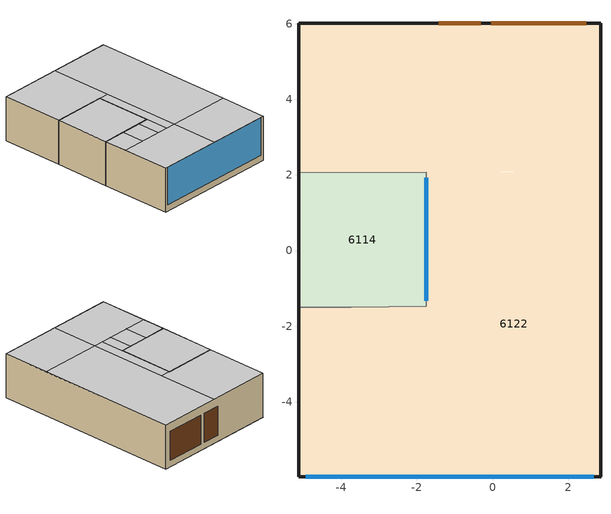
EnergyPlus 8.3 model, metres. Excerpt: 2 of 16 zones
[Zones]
6122
 floor ground (49): -1.75,-5.98 -5.13,-5.98 -5.13,-1.51 -1.75,-1.48 z0; 2.87,-5.98 -1.75,-5.98 -1.75,2.07 2.87,2.1 z0; 2.87,2.1 -5.13,2.05 -5.13,6.02 2.87,6.02 z0
 wall outside (3): 2.87,-5.98 2.87,6.02 / -5.13,6.02 -5.13,2.05 / -5.13,-1.5 -5.13,-5.98 z0:2.8
 wall outside (25): 2.87,6.02 -5.13,6.02 / -5.13,-5.98 2.87,-5.98 z0:2.8
 wall to 6114 (30): -5.13,2.05 -1.75,2.07 -1.75,-1.48 -3.73,-1.5 -5.13,-1.5 z0:2.8
 window inside (1003): -1.75,1.93 -1.75,-1.33 z0.41:2.8
 window (1003): -4.93,-5.98 2.67,-5.98 z0.41:2.8
 door (9): 2.48,6.02 -0.03,6.02 / -0.31,6.02 -1.42,6.02 z0.4:2.25
 ceiling to 5618 (44): -5.13,-5.98 -1.13,-5.98 -1.13,-2.98 -5.13,-2.98 z2.8
 ceiling to 5627 (44): -1.13,-5.98 2.87,-5.98 2.87,-2.98 -1.13,-2.98 z2.8
 ceiling to 5634 (44): -5.13,2.05 -1.13,2.08 -1.13,6.02 -5.13,6.02 z2.8
 ceiling to 5642 (44): -2.43,-2.98 -1.75,-2.98 -1.75,-1.48 -2.43,-1.48 z2.8; -1.75,-2.98 -1.13,-2.98 -1.13,2.08 -1.75,2.07 z2.8; -1.13,-2.98 2.87,-2.98 2.87,6.02 -1.13,6.02 z2.8
 ceiling to 5654 (48): -5.13,-2.98 -3.73,-2.98 -3.73,-1.5 -5.13,-1.5 z2.8
 ceiling to 5661 (48): -3.73,-2.98 -2.43,-2.98 -2.43,-1.48 -3.73,-1.5 z2.8
6114
 floor ground (49): -1.75,-1.48 -3.73,-1.5 -5.13,-1.5 -5.13,2.05 -1.75,2.07 z0
 wall outside (3): -5.13,2.05 -5.13,-1.5 z0:2.8
 ceiling to 5668 (14): -5.13,-1.5 -3.73,-1.5 -1.75,-1.48 -1.75,2.07 -5.13,2.05 z2.8
[Material:NoMass]
5_RVAL_2; 5_RVAL_4; 34_RVAL_4; 36_RVAL_6; 40_RVAL_7; 42_RVAL_5; 45_RVAL_2; 48_RVAL_7: Rough, .0428, 0.9, 0.7, 0.7
22_RVAL_5; 36_RVAL_4; 40_RVAL_5; 42_RVAL_3; 48_RVAL_5: Rough, .05384, 0.9, 0.7, 0.7
[Construction]
5: 1_6_66, 5_RVAL_2, 3_2_5128, 5_RVAL_4, 1_6_66
14: 13_1_7
19: 11_1_5169, 3_1_5134, 19_3_5128, 3_1_5134, 11_1_5169
22: 11_1_5169, 3_1_5134, 1_1_10003, 21_5_5134, 22_RVAL_5, 1_4_5128, 3_1_5134, 11_1_5169
28: 27_1_10005
34: 11_1_5169, 3_1_5134, 3_2_5128, 34_RVAL_4, 1_6_66
36: 35_7_88, 11_1_5169, 3_1_5134, 36_RVAL_4, 1_4_5128, 36_RVAL_6, 1_6_66
40: 11_1_5169, 3_1_5134, 1_1_10003, 21_5_5134, 40_RVAL_5, 1_4_5128, 40_RVAL_7, 1_6_66
42: 41_6_197, 3_1_5134, 42_RVAL_3, 1_4_5128, 42_RVAL_5, 1_6_66
44: 17_4_66, 17_3_11, 17_2_103, 17_1_5
45: 1_6_66, 45_RVAL_2, 3_2_5128, 3_1_5134, 11_1_5169
48: 11_1_5169, 3_1_5134, 1_1_10003, 21_5_5134, 48_RVAL_5, 1_4_5128, 48_RVAL_7, 1_6_66
1005: 2
[WindowMaterial:Glazing]
2: SpectralAverage, , .003, .837, .075, .075, .898, .081, .081, 0, .84, .84, .9, 1
[Material]
1_1_10003: Rough, .004, .23, 1100, 1000, .9, .7, .7
1_4_5128: Rough, .11, 0.85, 1500, 840, 0.9, 0.6, 0.6
1_6_66: Rough, .01, 0.4, 1000, 1000, 0.9, 0.5, 0.5
3_1_5134: Rough, .02, 0.72, 1860, 840, 0.9, 0.6, 0.6
3_2_5128: Rough, .15, 0.85, 1500, 840, 0.9, 0.6, 0.6
11_1_5169: Rough, .02, 0.8, 1700, 850, 0.9, 0.6, 0.6
13_1_7: Rough, .1, 1.4, 2100, 840, 0.9, 0.6, 0.6
17_1_5: Rough, .1, 0.84, 1700, 800, 0.9, 0.7, 0.7
17_2_103: Rough, .0792, 0.034, 35, 1400, 0.9, 0.6, 0.6
17_3_11: Rough, .1, 0.51, 1400, 1000, 0.9, 0.6, 0.6
17_4_66: Rough, .013, 0.4, 1000, 1000, 0.9, 0.5, 0.5
19_3_5128: Rough, .1, 0.85, 1500, 840, 0.9, 0.6, 0.6
21_5_5134: Rough, .01, 0.72, 1860, 840, 0.9, 0.6, 0.6
27_1_10005: Rough, .01, .0271, 1.3, 1005, .9, .7, .7
35_7_88: Rough, .002, 0.06, 186.3, 1360, 0.9, 0.6, 0.6
41_6_197: Rough, .002, 0.06, 200, 1300, 0.9, 0.6, 0.6
[ZoneHVAC:IdealLoadsAirSystem]
4793 Ideal Loads Air: , Node 4793 In, , 35, 12, 0.0156, 0.0077, LimitCapacity, Autosize, Autosize, LimitFlowRateAndCapacity, Autosize, Autosize, 4793 Heating Availability Sch, 4793 Cooling Availability Sch, None, , None, , , , NoEconomizer, None
4813 Ideal Loads Air: , Node 4813 In, , 35, 12, 0.0156, 0.0077, LimitCapacity, Autosize, Autosize, LimitFlowRateAndCapacity, Autosize, Autosize, 4813 Heating Availability Sch, 4813 Cooling Availability Sch, None, , None, , , , NoEconomizer, None
4820 Ideal Loads Air: , Node 4820 In, , 35, 12, 0.0156, 0.0077, LimitCapacity, Autosize, Autosize, LimitFlowRateAndCapacity, Autosize, Autosize, 4820 Heating Availability Sch, 4820 Cooling Availability Sch, None, , None, , , , NoEconomizer, None
5618 Ideal Loads Air: , Node 5618 In, , 35, 12, 0.0156, 0.0077, LimitCapacity, Autosize, Autosize, LimitFlowRateAndCapacity, Autosize, Autosize, 5618 Heating Availability Sch, 5618 Cooling Availability Sch, None, , None, , , , NoEconomizer, None
5627 Ideal Loads Air: , Node 5627 In, , 35, 12, .0156, 0.0077, LimitCapacity, Autosize, Autosize, LimitFlowRateAndCapacity, Autosize, Autosize, 5627 Heating Availability Sch, 5627 Cooling Availability Sch, None, , None, , , , NoEconomizer, None
5642 Ideal Loads Air: , Node 5642 In, , 35, 12, 0.0156, 0.0077, LimitCapacity, Autosize, Autosize, LimitFlowRateAndCapacity, Autosize, Autosize, 5642 Heating Availability Sch, 5642 Cooling Availability Sch, None, , None, , , , NoEconomizer, None
[Schedule:Day:Hourly]
Summer Control Type Day Sch; Winter Control Type Day Sch: Control Type, 4, 4, 4, 4, 4, 4, 4, 4, 4, 4, 4, 4, 4, 4, 4, 4, 4, 4, 4, 4, 4, 4, 4, 4
[Schedule:Week:Daily]
4793 Heating SP Sch_Jan; 4793 Heating SP Sch_Feb; 4793 Heating SP Sch_Mar; 4793 Heating SP Sch_Apr; 4793 Heating SP Sch_Oct; 4793 Heating SP Sch_Nov; 4793 Heating SP Sch_Dec; 4813 Heating SP Sch_Jan; 4813 Heating SP Sch_Feb; 4813 Heating SP Sch_Mar; 4813 Heating SP Sch_Apr; 4813 Heating SP Sch_Oct; 4813 Heating SP Sch_Nov; 4813 Heating SP Sch_Dec; 4820 Heating SP Sch_Jan; 4820 Heating SP Sch_Feb; 4820 Heating SP Sch_Mar; 4820 Heating SP Sch_Apr; 4820 Heating SP Sch_Oct; 4820 Heating SP Sch_Nov; 4820 Heating SP Sch_Dec; 5618 Heating SP Sch_Jan; 5618 Heating SP Sch_Feb; 5618 Heating SP Sch_Mar; 5618 Heating SP Sch_Apr; 5618 Heating SP Sch_Oct; 5618 Heating SP Sch_Nov; 5618 Heating SP Sch_Dec; 5627 Heating SP Sch_Jan; 5627 Heating SP Sch_Feb; 5627 Heating SP Sch_Mar; 5627 Heating SP Sch_Apr; 5627 Heating SP Sch_Oct; 5627 Heating SP Sch_Nov; 5627 Heating SP Sch_Dec: 12_-50_15_22, 12_-50_15_22, 12_-50_15_22, 12_-50_15_22, 12_-50_15_22, 12_-50_15_22, 12_-50_15_22, 12_-50_15_22, 12_-50_15_22, 12_-50_15_22, 12_-50_15_22, 12_-50_15_22
4793 Heating SP Sch_May; 4793 Heating SP Sch_Jun; 4793 Heating SP Sch_Jul; 4793 Heating SP Sch_Aug; 4793 Heating SP Sch_Sep; 4813 Heating SP Sch_May; 4813 Heating SP Sch_Jun; 4813 Heating SP Sch_Jul; 4813 Heating SP Sch_Aug; 4813 Heating SP Sch_Sep; 4820 Heating SP Sch_May; 4820 Heating SP Sch_Jun; 4820 Heating SP Sch_Jul; 4820 Heating SP Sch_Aug; 4820 Heating SP Sch_Sep; 5618 Heating SP Sch_May; 5618 Heating SP Sch_Jun; 5618 Heating SP Sch_Jul; 5618 Heating SP Sch_Aug; 5618 Heating SP Sch_Sep; 5627 Heating SP Sch_May; 5627 Heating SP Sch_Jun; 5627 Heating SP Sch_Jul; 5627 Heating SP Sch_Aug; 5627 Heating SP Sch_Sep: 11_-50_15_22, 11_-50_15_22, 11_-50_15_22, 11_-50_15_22, 11_-50_15_22, 11_-50_15_22, 11_-50_15_22, 11_-50_15_22, 11_-50_15_22, 12_-50_15_22, 11_-50_15_22, 11_-50_15_22
4793 Heating Availability Sch_Jan; 4793 Heating Availability Sch_Feb; 4793 Heating Availability Sch_Mar; 4793 Heating Availability Sch_Apr; 4793 Heating Availability Sch_Oct; 4793 Heating Availability Sch_Nov; 4793 Heating Availability Sch_Dec; 4813 Heating Availability Sch_Jan; 4813 Heating Availability Sch_Feb; 4813 Heating Availability Sch_Mar; 4813 Heating Availability Sch_Apr; 4813 Heating Availability Sch_Oct; 4813 Heating Availability Sch_Nov; 4813 Heating Availability Sch_Dec; 4820 Heating Availability Sch_Jan; 4820 Heating Availability Sch_Feb; 4820 Heating Availability Sch_Mar; 4820 Heating Availability Sch_Apr; 4820 Heating Availability Sch_Oct; 4820 Heating Availability Sch_Nov; 4820 Heating Availability Sch_Dec; 5618 Heating Availability Sch_Jan; 5618 Heating Availability Sch_Feb; 5618 Heating Availability Sch_Mar; 5618 Heating Availability Sch_Apr; 5618 Heating Availability Sch_Oct; 5618 Heating Availability Sch_Nov; 5618 Heating Availability Sch_Dec; 5627 Heating Availability Sch_Jan; 5627 Heating Availability Sch_Feb; 5627 Heating Availability Sch_Mar; 5627 Heating Availability Sch_Apr; 5627 Heating Availability Sch_Oct; 5627 Heating Availability Sch_Nov; 5627 Heating Availability Sch_Dec; 5642 Heating Availability Sch_Jan; 5642 Heating Availability Sch_Feb; 5642 Heating Availability Sch_Mar; 5642 Heating Availability Sch_Apr; 5642 Heating Availability Sch_Oct; 5642 Heating Availability Sch_Nov; 5642 Heating Availability Sch_Dec: 12_0_1_1, 12_0_1_1, 12_0_1_1, 12_0_1_1, 12_0_1_1, 12_0_1_1, 12_0_1_1, 12_0_1_1, 12_0_1_1, 12_0_1_1, 12_0_1_1, 12_0_1_1
4793 Heating Availability Sch_May; 4793 Heating Availability Sch_Jun; 4793 Heating Availability Sch_Jul; 4793 Heating Availability Sch_Aug; 4793 Heating Availability Sch_Sep; 4793 Cooling Availability Sch_Jan; 4793 Cooling Availability Sch_Feb; 4793 Cooling Availability Sch_Mar; 4793 Cooling Availability Sch_Apr; 4793 Cooling Availability Sch_May; 4793 Cooling Availability Sch_Sep; 4793 Cooling Availability Sch_Oct; 4793 Cooling Availability Sch_Nov; 4793 Cooling Availability Sch_Dec; 4813 Heating Availability Sch_May; 4813 Heating Availability Sch_Jun; 4813 Heating Availability Sch_Jul; 4813 Heating Availability Sch_Aug; 4813 Heating Availability Sch_Sep; 4813 Cooling Availability Sch_Jan; 4813 Cooling Availability Sch_Feb; 4813 Cooling Availability Sch_Mar; 4813 Cooling Availability Sch_Apr; 4813 Cooling Availability Sch_May; 4813 Cooling Availability Sch_Sep; 4813 Cooling Availability Sch_Oct; 4813 Cooling Availability Sch_Nov; 4813 Cooling Availability Sch_Dec; 4820 Heating Availability Sch_May; 4820 Heating Availability Sch_Jun; 4820 Heating Availability Sch_Jul; 4820 Heating Availability Sch_Aug; 4820 Heating Availability Sch_Sep; 4820 Cooling Availability Sch_Jan; 4820 Cooling Availability Sch_Feb; 4820 Cooling Availability Sch_Mar; 4820 Cooling Availability Sch_Apr; 4820 Cooling Availability Sch_May; 4820 Cooling Availability Sch_Sep; 4820 Cooling Availability Sch_Oct; 4820 Cooling Availability Sch_Nov; 4820 Cooling Availability Sch_Dec; 5618 Heating Availability Sch_May; 5618 Heating Availability Sch_Jun; 5618 Heating Availability Sch_Jul; 5618 Heating Availability Sch_Aug; 5618 Heating Availability Sch_Sep; 5618 Cooling Availability Sch_Jan; 5618 Cooling Availability Sch_Feb; 5618 Cooling Availability Sch_Mar; 5618 Cooling Availability Sch_Apr; 5618 Cooling Availability Sch_May; 5618 Cooling Availability Sch_Sep; 5618 Cooling Availability Sch_Oct; 5618 Cooling Availability Sch_Nov; 5618 Cooling Availability Sch_Dec; 5627 Heating Availability Sch_May; 5627 Heating Availability Sch_Jun; 5627 Heating Availability Sch_Jul; 5627 Heating Availability Sch_Aug; 5627 Heating Availability Sch_Sep; 5627 Cooling Availability Sch_Jan; 5627 Cooling Availability Sch_Feb; 5627 Cooling Availability Sch_Mar; 5627 Cooling Availability Sch_Apr; 5627 Cooling Availability Sch_May; 5627 Cooling Availability Sch_Sep; 5627 Cooling Availability Sch_Oct; 5627 Cooling Availability Sch_Nov; 5627 Cooling Availability Sch_Dec; 5642 Heating Availability Sch_May; 5642 Heating Availability Sch_Jun; 5642 Heating Availability Sch_Jul; 5642 Heating Availability Sch_Aug; 5642 Heating Availability Sch_Sep; 5642 Cooling Availability Sch_Jan; 5642 Cooling Availability Sch_Feb; 5642 Cooling Availability Sch_Mar; 5642 Cooling Availability Sch_Apr; 5642 Cooling Availability Sch_May; 5642 Cooling Availability Sch_Sep; 5642 Cooling Availability Sch_Oct; 5642 Cooling Availability Sch_Nov; 5642 Cooling Availability Sch_Dec: 11_0_1_1, 11_0_1_1, 11_0_1_1, 11_0_1_1, 11_0_1_1, 11_0_1_1, 11_0_1_1, 11_0_1_1, 11_0_1_1, 12_0_1_1, 11_0_1_1, 11_0_1_1
4793 Cooling SP Sch_Jan; 4793 Cooling SP Sch_Feb; 4793 Cooling SP Sch_Mar; 4793 Cooling SP Sch_Apr; 4793 Cooling SP Sch_May; 4793 Cooling SP Sch_Sep; 4793 Cooling SP Sch_Oct; 4793 Cooling SP Sch_Nov; 4793 Cooling SP Sch_Dec; 4813 Cooling SP Sch_Jan; 4813 Cooling SP Sch_Feb; 4813 Cooling SP Sch_Mar; 4813 Cooling SP Sch_Apr; 4813 Cooling SP Sch_May; 4813 Cooling SP Sch_Sep; 4813 Cooling SP Sch_Oct; 4813 Cooling SP Sch_Nov; 4813 Cooling SP Sch_Dec; 4820 Cooling SP Sch_Jan; 4820 Cooling SP Sch_Feb; 4820 Cooling SP Sch_Mar; 4820 Cooling SP Sch_Apr; 4820 Cooling SP Sch_May; 4820 Cooling SP Sch_Sep; 4820 Cooling SP Sch_Oct; 4820 Cooling SP Sch_Nov; 4820 Cooling SP Sch_Dec; 5618 Cooling SP Sch_Jan; 5618 Cooling SP Sch_Feb; 5618 Cooling SP Sch_Mar; 5618 Cooling SP Sch_Apr; 5618 Cooling SP Sch_May; 5618 Cooling SP Sch_Sep; 5618 Cooling SP Sch_Oct; 5618 Cooling SP Sch_Nov; 5618 Cooling SP Sch_Dec; 5627 Cooling SP Sch_Jan; 5627 Cooling SP Sch_Feb; 5627 Cooling SP Sch_Mar; 5627 Cooling SP Sch_Apr; 5627 Cooling SP Sch_May; 5627 Cooling SP Sch_Sep; 5627 Cooling SP Sch_Oct; 5627 Cooling SP Sch_Nov; 5627 Cooling SP Sch_Dec; 5642 Cooling SP Sch_Jan; 5642 Cooling SP Sch_Feb; 5642 Cooling SP Sch_Mar; 5642 Cooling SP Sch_Apr; 5642 Cooling SP Sch_May; 5642 Cooling SP Sch_Sep; 5642 Cooling SP Sch_Oct; 5642 Cooling SP Sch_Nov; 5642 Cooling SP Sch_Dec: 11_100_27_24, 11_100_27_24, 11_100_27_24, 11_100_27_24, 11_100_27_24, 11_100_27_24, 11_100_27_24, 11_100_27_24, 11_100_27_24, 12_100_27_24, 11_100_27_24, 11_100_27_24
4793 Cooling SP Sch_Jun; 4793 Cooling SP Sch_Jul; 4793 Cooling SP Sch_Aug; 5642 Cooling SP Sch_Jun; 5642 Cooling SP Sch_Jul; 5642 Cooling SP Sch_Aug: 10038_100_27_24, 10038_100_27_24, 10038_100_27_24, 10038_100_27_24, 10038_100_27_24, 10038_100_27_24, 10038_100_27_24, 10038_100_27_24, 10038_100_27_24, 12_100_27_24, 10038_100_27_24, 10038_100_27_24
4793 Cooling Availability Sch_Jun; 4793 Cooling Availability Sch_Jul; 4793 Cooling Availability Sch_Aug; 5642 Cooling Availability Sch_Jun; 5642 Cooling Availability Sch_Jul; 5642 Cooling Availability Sch_Aug: 10038_0_1_1, 10038_0_1_1, 10038_0_1_1, 10038_0_1_1, 10038_0_1_1, 10038_0_1_1, 10038_0_1_1, 10038_0_1_1, 10038_0_1_1, 12_0_1_1, 10038_0_1_1, 10038_0_1_1
4813 Cooling SP Sch_Jun; 4813 Cooling SP Sch_Jul; 4813 Cooling SP Sch_Aug; 4820 Cooling SP Sch_Jun; 4820 Cooling SP Sch_Jul; 4820 Cooling SP Sch_Aug; 5618 Cooling SP Sch_Jun; 5618 Cooling SP Sch_Jul; 5618 Cooling SP Sch_Aug; 5627 Cooling SP Sch_Jun; 5627 Cooling SP Sch_Jul; 5627 Cooling SP Sch_Aug: 10037_100_27_24, 10037_100_27_24, 10037_100_27_24, 10037_100_27_24, 10037_100_27_24, 10037_100_27_24, 10037_100_27_24, 10037_100_27_24, 10037_100_27_24, 12_100_27_24, 10037_100_27_24, 10037_100_27_24
4813 Cooling Availability Sch_Jun; 4813 Cooling Availability Sch_Jul; 4813 Cooling Availability Sch_Aug; 4820 Cooling Availability Sch_Jun; 4820 Cooling Availability Sch_Jul; 4820 Cooling Availability Sch_Aug; 5618 Cooling Availability Sch_Jun; 5618 Cooling Availability Sch_Jul; 5618 Cooling Availability Sch_Aug; 5627 Cooling Availability Sch_Jun; 5627 Cooling Availability Sch_Jul; 5627 Cooling Availability Sch_Aug: 10037_0_1_1, 10037_0_1_1, 10037_0_1_1, 10037_0_1_1, 10037_0_1_1, 10037_0_1_1, 10037_0_1_1, 10037_0_1_1, 10037_0_1_1, 12_0_1_1, 10037_0_1_1, 10037_0_1_1
5642 Heating SP Sch_Jan; 5642 Heating SP Sch_Feb; 5642 Heating SP Sch_Mar; 5642 Heating SP Sch_Apr; 5642 Heating SP Sch_Oct; 5642 Heating SP Sch_Nov; 5642 Heating SP Sch_Dec: 12_-50_13_22, 12_-50_13_22, 12_-50_13_22, 12_-50_13_22, 12_-50_13_22, 12_-50_13_22, 12_-50_13_22, 12_-50_13_22, 12_-50_13_22, 12_-50_13_22, 12_-50_13_22, 12_-50_13_22
5642 Heating SP Sch_May; 5642 Heating SP Sch_Jun; 5642 Heating SP Sch_Jul; 5642 Heating SP Sch_Aug; 5642 Heating SP Sch_Sep: 11_-50_13_22, 11_-50_13_22, 11_-50_13_22, 11_-50_13_22, 11_-50_13_22, 11_-50_13_22, 11_-50_13_22, 11_-50_13_22, 11_-50_13_22, 12_-50_13_22, 11_-50_13_22, 11_-50_13_22
[Schedule:Day:Interval]
12_-50_15_22; 12_-50_13_22: Any number, No, 24:00, 22
11_-50_15_22; 11_-50_13_22: Any number, No, 24:00, -50
12_0_1_1: Any number, No, 24:00, 1
11_0_1_1: Any number, No, 24:00, 0
11_100_27_24: Any number, No, 24:00, 100
12_100_27_24: Any number, No, 24:00, 24
[Schedule:Day:List]
10000: Any number, No, 10, 0, 0, 0, 0, 0, 0, 0, 0, 0, 0, 0, 0, 0, 0, 0, 0, 0, 0, 0, 0, 0, 0, 0, 0, 0, 0, 0, 0, 0, 0, 0, 0, 0, 0, 0, 0, 0, 0, 0, 0, 0, 0, 0, 0, 0, 0, 0, 0, 0, 0, 0, 0, 0, 0, 0, 0, 0, 0, 0, 0, 0, 0, 0, 0, 0, 0, 0, 0, 1, 1, 1, 0, 0, 0, 0, 0, 0, 0, 0, 0, 0, 0, 0, 0, 0, 0, 0, 0, 0, 0, 0, 0, 0, 0, 0, 0, 0, 0, 0, 0, 0, 0, 0, 0, 0, 0, 0, 0, 0, 0, 0, 0, 1, 0, 1, 1, 0, 0, 0, 0, 0, 0, 0, 0, 0, 0, 0, 0, 0, 0, 0, 0, 0, 0, 0, 0, 0, 0, 0, 0, 0, 0, 0, 0
10001: Any number, No, 30, 0, 0, 0, 0, 0, 0, 0, 0, 0, 0, 0, 0, 0, 0, 0, 0, 0, 0, 0, 0, 0, 0, 1, 0, 0, 0, 0, 0, 0, 0, 0, 1, 1, 0, 0, 0, 0, 0, 0, 0, 0, 0, 0, 0, 0, 0, 0, 0
10002: Any number, No, 60, .25, .25, .25, .25, .25, .25, .25, 0, 0, 0, 0, 0, 0, 0, 0, 0, 0, 0, 0, 0, .25, .25, .25, .25
10003: Any number, No, 60, .5, .5, .5, .5, .5, .5, .5, .5, .5, .5, 0, 0, 0, 1, 0, 0, 0, 0, 1, 0, 0, .5, .5, .5
10004: Any number, No, 30, 0, 0, 0, 0, 0, 0, 0, 0, 0, 0, 0, 0, 0, .5, .5, .5, .5, 0, 0, 0, 0, 0, 0, .25, .25, .25, .25, 0, 0, 0, 0, 0, 0, 0, 0, 0, 0, .25, .25, .45, 0, 0, 0, 0, 0, 0, 0, 0
10005: Any number, No, 60, .35, .35, .35, .35, .35, .35, .35, .15, .15, .15, .25, .15, .15, .15, .15, .15, .15, .15, .35, .35, .35, .35, .35, .35
10006: Any number, No, 60, .25, .25, .25, .25, .25, .25, .25, .25, .25, .25, .85, .85, .85, .85, .85, .85, .85, .3, .3, .3, .3, .3, .3, .3
10008: Any number, No, 10, 0, 0, 0, 0, 0, 0, 0, 0, 0, 0, 0, 0, 0, 0, 0, 0, 0, 0, 0, 0, 0, 0, 0, 0, 0, 0, 0, 0, 0, 0, 0, 0, 0, 0, 1, 0, 0, 0, 0, 0, 0, 0, 0, 0, 0, 0, 0, 0, 0, 0, 0, 0, 0, 0, 0, 1, 0, 1, 0, 0, 0, 0, 0, 0, 0, 0, 0, 0, 0, 0, 0, 0, 0, 1, 1, 0, 0, 0, 0, 0, 0, 0, 1, 0, 1, 0, 0, 0, 0, 0, 0, 1, 0, 1, 0, 0, 0, 0, 0, 0, 0, 0, 0, 0, 0, 0, 0, 0, 0, 0, 0, 0, 1, 0, 1, 0, 0, 0, 1, 0, 1, 0, 0, 0, 1, 1, 1, 0, 0, 0, 0, 0, 0, 1, 0, 0, 0, 0, 0, 0, 0, 0, 0, 0
10009: Any number, No, 10, 0, 0, 0, 0, 0, 0, 0, 0, 0, 0, 0, 0, 0, 0, 0, 0, 0, 0, 0, 0, 0, 0, 0, 0, 0, 0, 0, 0, 0, 0, 0, 0, 0, 0, 0, 0, 0, 0, 0, 0, 0, 0, 0, 0, 0, 0, 0, 0, 0, 0, 0, 0, 0, 0, 0, 0, 0, 0, 0, 0, 0, 0, 0, .5, 0, 0, 0, 0, 0, 0, 0, 0, 0, 0, 0, 0, 0, 0, 0, 0, 0, 0, 0, 0, 0, 0, 0, 0, 0, 0, 0, 0, 0, 0, 0, 0, 0, 0, 0, 0, 0, 0, 0, 0, 0, 0, 0, 0, 0, 0, 0, 0, 0, 0, 0, 0, 0, 0, 0, 0, 0, 0, 0, 0, 0, 0, 0, 0, 0, 0, 0, 0, 0, 0, 0, 0, 0, 0, 0, 0, 0, 0, 0, 0
10010: Any number, No, 10, 0, 0, 0, 0, 0, 0, 0, 0, 0, 0, 0, 0, 0, 0, 0, 0, 0, 0, 0, 0, 0, 0, 0, 0, 0, 0, 0, 0, 0, 0, 0, 0, 0, 0, 0, 0, 0, 0, 0, 0, 0, 0, 0, 0, 0, 0, 0, 0, 0, 0, 0, 0, 0, 0, 0, 0, 0, 0, 0, 0, 0, 0, 1, 0, 0, 0, 0, 0, 0, 0, 0, 0, 0, 0, 0, 0, 0, 0, 0, 0, 0, 0, 0, 0, 0, 0, 0, 0, 0, 0, 0, 0, 0, 0, 0, 0, 0, 0, 0, 0, 0, 0, 0, 0, 0, 0, 0, 0, 0, 0, 0, 0, 0, 0, 0, 0, 0, 0, 0, 0, 0, 0, 0, 0, 0, 0, 0, 0, 0, 0, 0, 0, 0, 0, 0, 0, 0, 0, 0, 0, 0, 0, 0, 0
10011: Any number, No, 15, 0, 0, 0, 0, 0, 0, 0, 0, 0, 0, 0, 0, 0, 0, 0, 0, 0, 0, 0, 0, 0, 0, 0, 0, 0, 0, 0, 0, 0, 0, 0, 0, 0, 0, 0, 0, 0, 0, 0, 0, 0, 0, 0, 0, 0, 0, 0, 0, 0, 1, 1, 1, 0, 0, 0, 0, 0, 0, 0, 0, 0, 0, 0, 0, 0, 0, 0, 0, 0, 0, 0, 0, 0, 0, 0, 0, 0, 0, 0, 0, 0, 0, 0, 0, 0, 0, 0, 0, 0, 0, 0, 0, 0, 0, 0, 0
10013: Any number, No, 30, 0, 0, 0, 0, 0, 0, 0, 0, 0, 0, 0, 0, 0, 0, 0, 0, 0, 0, 0, 0, 0, 0, 0, 0, 0, 1, 1, 0, 0, 0, 0, 0, 0, 0, 0, 0, 0, 0, 0, 0, 0, 1, 0, 1, 0, 0, 0, 0
10014: Any number, No, 30, 0, 0, 0, 0, 0, 0, 0, 0, 0, 0, 0, 0, 0, 0, 0, 0, 0, 0, 0, 0, 0, 0, 0, 0, 0, 1, 1, 0, 0, 0, 0, 0, 0, 0, 1, 0, 0, 0, 0, 1, 1, 0, 0, 1, 1, 0, 0, 0
10015: Any number, No, 60, 1, 1, 1, 1, 1, 1, 0, 0, 0, 0, 0, 0, 0, 0, 0, 0, 0, 0, 1, 1, 1, 1, 1, 1
10016: Any number, No, 15, 0, 0, 0, 0, 0, 0, 0, 0, 0, 0, 0, 0, 0, 0, 0, 0, 0, 0, 0, 0, 0, 0, 0, 0, 0, 0, 0, 0, 0, 0, 0, 0, 0, 0, 0, 0, 0, 0, 0, 0, 0, 0, 0, 0, 0, 0, 0, 0, 0, 0, 0, 0, 0, 0, 0, 0, 0, 0, 0, 0, 0, 0, .5, .5, .5, .5, .5, .5, .5, .5, .5, .5, .5, .5, .5, .5, .5, .5, 1, 1, 1, 1, 1, 1, 1, 1, 0, 0, 0, 0, 0, 0, 0, 0, 0, 0
10017: Any number, No, 10, 0, 0, 0, 0, 0, 0, 0, 0, 0, 0, 0, 0, 0, 0, 0, 0, 0, 0, 0, 0, 0, 0, 0, 0, 0, 0, 0, 0, 0, 0, 0, 0, 0, 0, 0, 0, 0, 0, 0, 0, 0, 0, 0, 0, 0, 0, 0, 0, 0, 0, 0, 0, 0, 0, 0, 0, 0, 0, 0, 0, 0, 0, 0, 0, 0, 0, 0, 0, 0, 0, 0, 0, 0, 0, 0, 0, 0, 0, 0, 0, 0, 0, 0, 0, 0, 0, 0, 0, 0, 0, 0, 0, 0, 0, 0, 0, 0, 0, 0, 0, 0, 0, 0, 0, 0, 0, 0, 0, 0, 0, 0, 1, 1, 1, 0, 0, 1, 0, 0, 0, 1, 0, 0, 0, 0, 0, 0, 0, 0, 0, 0, 0, 0, 0, 0, 0, 0, 0, 0, 0, 0, 0, 0, 0
10018: Any number, No, 10, 0, 0, 0, 0, 0, 0, 0, 0, 0, 0, 0, 0, 0, 0, 0, 0, 0, 0, 0, 0, 0, 0, 0, 0, 0, 0, 0, 0, 0, 0, 0, 0, 0, 0, 0, 0, 0, 0, 0, 0, 0, 0, 0, 0, 0, 0, 0, 0, 0, 0, 0, 0, 0, 0, 0, 0, 0, 0, 0, 0, 0, 0, 0, 0, 0, 0, 0, 0, 0, 0, 0, 0, 0, 0, 0, 0, 0, 0, 0, 0, 0, 0, 0, 0, 0, 0, 0, 0, 0, 0, 0, 0, 0, 0, 0, 0, 0, 0, 0, 0, 1, 1, 1, 1, 1, 1, 1, 1, 1, 1, 1, 1, 1, 1, 1, 1, 1, 1, 1, 1, 1, 1, 1, 1, 1, 1, 1, 1, 1, 1, 1, 1, 1, 1, 1, 0, 0, 0, 0, 0, 0, 0, 0, 0
10020: Any number, No, 10, 0, 0, 0, 0, 0, 0, 0, 0, 0, 0, 0, 0, 0, 0, 0, 0, 0, 0, 0, 0, 0, 0, 0, 0, 0, 0, 0, 0, 0, 0, 0, 0, 0, 0, 0, 1, 1, 0, 0, 0, 0, 0, 0, 0, 0, 0, 0, 0, 0, 0, 0, 0, 0, 0, 0, 0, 0, 0, 0, 0, 0, 0, 0, 0, 0, 1, 1, 0, 0, 0, 0, 0, 0, 0, 0, 0, 0, 0, 0, 0, 0, 0, 0, 0, 0, 1, 0, 0, 0, 0, 0, 0, 0, 0, 0, 1, 0, 0, 0, 0, 0, 0, 0, 0, 1, 0, 1, 0, 0, 0, 0, 0, 0, 0, 1, 1, 0, 0, 0, 0, 0, 0, 0, 0, 0, 1, 0, 1, 0, 0, 0, 0, 0, 0, 1, 1, 0, 0, 0, 0, 0, 0, 0, 0
10021: Any number, No, 30, 0, 0, 0, 0, 0, 0, 0, 0, 0, 0, 0, 1, 1, 1, 1, 0, 0, 0, 1, 0, 0, 0, 0, 0, 0, 1, 1, 0, 0, 0, 0, 0, 0, 0, 0, 0, 0, 1, 1, 1, 0, 0, 0, 0, 0, 0, 0, 0
10022: Any number, No, 30, 0, 0, 0, 0, 0, 0, 0, 0, 0, 0, 0, 0, 0, 0, 0, 0, 0, 1, 1, 0, 0, 0, 0, 0, 0, 1, 1, 0, 0, 0, 0, 0, 0, 0, 0, 0, 0, 1, 0, 1, 1, 0, 0, 0, 0, 0, 0, 0
10027: Any number, No, 15, 0, 0, 0, 0, 0, 0, 0, 0, 0, 0, 0, 0, 0, 0, 0, 0, 0, 0, 0, 0, 0, 0, 0, 0, 0, 0, 0, 0, 0, 1, 1, 1, 1, 0, 0, 0, 0, 0, 0, 0, 0, 0, 0, 1, 1, 1, 1, 1, 1, 1, 1, 1, 1, 1, 0, 0, 0, 0, 0, 0, 0, 0, 0, 0, 0, 0, 0, 0, 0, 0, 0, 1, 1, 1, 1, 1, 1, 0, 0, 0, 0, 0, 0, 0, 0, 0, 0, 0, 0, 0, 0, 0, 0, 0, 0, 0
10028: Any number, No, 60, .8, .8, .8, .8, .8, .8, .8, .8, .8, .8, .8, .8, .8, .8, .8, .8, .8, .8, .8, .8, .8, .8, .8, .8
10031: Any number, No, 60, 0, 0, 0, .45, .45, .45, .45, .45, .45, 1, 1, 1, 1, 1, .45, .45, .45, .45, 0, 0, 0, 0, 0, 0
10033: Any number, No, 30, 0, 0, 0, 0, 1, 1, 1, 1, 1, 1, 1, 1, 1, 1, 1, 0, 0, 0, 0, 0, 0, 0, 0, 1, 1, 1, 1, 0, 0, 0, 0, 0, 0, 0, 0, 0, 0, 1, 1, 0, 0, 0, 0, 0, 0, 0, 0, 0
10035: Any number, No, 30, 0, 0, 0, 0, 0, 0, 0, 0, 0, 0, 0, 0, 0, 1, 1, 1, 1, 1, 0, 0, 0, 0, 0, 0, 1, 1, 1, 1, 1, 0, 0, 0, 0, 0, 0, 0, 0, 1, 1, 1, 1, 0, 0, 0, 0, 0, 0, 0
10038_100_27_24: Any number, No, 60, 24, 24, 24, 24, 24, 100, 100, 100, 100, 100, 24, 24, 24, 24, 24, 24, 24, 100, 100, 24, 24, 24, 24, 24
10038_0_1_1: Any number, No, 60, 1, 1, 1, 1, 1, 0, 0, 0, 0, 0, 1, 1, 1, 1, 1, 1, 1, 0, 0, 1, 1, 1, 1, 1
10037_100_27_24: Any number, No, 60, 24, 24, 24, 24, 24, 24, 24, 100, 100, 100, 100, 100, 100, 100, 100, 100, 100, 100, 100, 24, 24, 24, 24, 24
10037_0_1_1: Any number, No, 60, 1, 1, 1, 1, 1, 1, 1, 0, 0, 0, 0, 0, 0, 0, 0, 0, 0, 0, 0, 1, 1, 1, 1, 1
[Schedule:Year]
4793 Heating Availability Sch: Any number, 4793 Heating Availability Sch_Jan, 1, 1, 1, 31, 4793 Heating Availability Sch_Feb, 2, 1, 2, 28, 4793 Heating Availability Sch_Mar, 3, 1, 3, 31, 4793 Heating Availability Sch_Apr, 4, 1, 4, 30, 4793 Heating Availability Sch_May, 5, 1, 5, 31, 4793 Heating Availability Sch_Jun, 6, 1, 6, 30, 4793 Heating Availability Sch_Jul, 7, 1, 7, 31, 4793 Heating Availability Sch_Aug, 8, 1, 8, 31, 4793 Heating Availability Sch_Sep, 9, 1, 9, 30, 4793 Heating Availability Sch_Oct, 10, 1, 10, 31, 4793 Heating Availability Sch_Nov, 11, 1, 11, 30, 4793 Heating Availability Sch_Dec, 12, 1, 12, 31
4793 Cooling Availability Sch: Any number, 4793 Cooling Availability Sch_Jan, 1, 1, 1, 31, 4793 Cooling Availability Sch_Feb, 2, 1, 2, 28, 4793 Cooling Availability Sch_Mar, 3, 1, 3, 31, 4793 Cooling Availability Sch_Apr, 4, 1, 4, 30, 4793 Cooling Availability Sch_May, 5, 1, 5, 31, 4793 Cooling Availability Sch_Jun, 6, 1, 6, 30, 4793 Cooling Availability Sch_Jul, 7, 1, 7, 31, 4793 Cooling Availability Sch_Aug, 8, 1, 8, 31, 4793 Cooling Availability Sch_Sep, 9, 1, 9, 30, 4793 Cooling Availability Sch_Oct, 10, 1, 10, 31, 4793 Cooling Availability Sch_Nov, 11, 1, 11, 30, 4793 Cooling Availability Sch_Dec, 12, 1, 12, 31
4813 Heating Availability Sch: Any number, 4813 Heating Availability Sch_Jan, 1, 1, 1, 31, 4813 Heating Availability Sch_Feb, 2, 1, 2, 28, 4813 Heating Availability Sch_Mar, 3, 1, 3, 31, 4813 Heating Availability Sch_Apr, 4, 1, 4, 30, 4813 Heating Availability Sch_May, 5, 1, 5, 31, 4813 Heating Availability Sch_Jun, 6, 1, 6, 30, 4813 Heating Availability Sch_Jul, 7, 1, 7, 31, 4813 Heating Availability Sch_Aug, 8, 1, 8, 31, 4813 Heating Availability Sch_Sep, 9, 1, 9, 30, 4813 Heating Availability Sch_Oct, 10, 1, 10, 31, 4813 Heating Availability Sch_Nov, 11, 1, 11, 30, 4813 Heating Availability Sch_Dec, 12, 1, 12, 31
4813 Cooling Availability Sch: Any number, 4813 Cooling Availability Sch_Jan, 1, 1, 1, 31, 4813 Cooling Availability Sch_Feb, 2, 1, 2, 28, 4813 Cooling Availability Sch_Mar, 3, 1, 3, 31, 4813 Cooling Availability Sch_Apr, 4, 1, 4, 30, 4813 Cooling Availability Sch_May, 5, 1, 5, 31, 4813 Cooling Availability Sch_Jun, 6, 1, 6, 30, 4813 Cooling Availability Sch_Jul, 7, 1, 7, 31, 4813 Cooling Availability Sch_Aug, 8, 1, 8, 31, 4813 Cooling Availability Sch_Sep, 9, 1, 9, 30, 4813 Cooling Availability Sch_Oct, 10, 1, 10, 31, 4813 Cooling Availability Sch_Nov, 11, 1, 11, 30, 4813 Cooling Availability Sch_Dec, 12, 1, 12, 31
4820 Heating Availability Sch: Any number, 4820 Heating Availability Sch_Jan, 1, 1, 1, 31, 4820 Heating Availability Sch_Feb, 2, 1, 2, 28, 4820 Heating Availability Sch_Mar, 3, 1, 3, 31, 4820 Heating Availability Sch_Apr, 4, 1, 4, 30, 4820 Heating Availability Sch_May, 5, 1, 5, 31, 4820 Heating Availability Sch_Jun, 6, 1, 6, 30, 4820 Heating Availability Sch_Jul, 7, 1, 7, 31, 4820 Heating Availability Sch_Aug, 8, 1, 8, 31, 4820 Heating Availability Sch_Sep, 9, 1, 9, 30, 4820 Heating Availability Sch_Oct, 10, 1, 10, 31, 4820 Heating Availability Sch_Nov, 11, 1, 11, 30, 4820 Heating Availability Sch_Dec, 12, 1, 12, 31
4820 Cooling Availability Sch: Any number, 4820 Cooling Availability Sch_Jan, 1, 1, 1, 31, 4820 Cooling Availability Sch_Feb, 2, 1, 2, 28, 4820 Cooling Availability Sch_Mar, 3, 1, 3, 31, 4820 Cooling Availability Sch_Apr, 4, 1, 4, 30, 4820 Cooling Availability Sch_May, 5, 1, 5, 31, 4820 Cooling Availability Sch_Jun, 6, 1, 6, 30, 4820 Cooling Availability Sch_Jul, 7, 1, 7, 31, 4820 Cooling Availability Sch_Aug, 8, 1, 8, 31, 4820 Cooling Availability Sch_Sep, 9, 1, 9, 30, 4820 Cooling Availability Sch_Oct, 10, 1, 10, 31, 4820 Cooling Availability Sch_Nov, 11, 1, 11, 30, 4820 Cooling Availability Sch_Dec, 12, 1, 12, 31
5618 Heating Availability Sch: Any number, 5618 Heating Availability Sch_Jan, 1, 1, 1, 31, 5618 Heating Availability Sch_Feb, 2, 1, 2, 28, 5618 Heating Availability Sch_Mar, 3, 1, 3, 31, 5618 Heating Availability Sch_Apr, 4, 1, 4, 30, 5618 Heating Availability Sch_May, 5, 1, 5, 31, 5618 Heating Availability Sch_Jun, 6, 1, 6, 30, 5618 Heating Availability Sch_Jul, 7, 1, 7, 31, 5618 Heating Availability Sch_Aug, 8, 1, 8, 31, 5618 Heating Availability Sch_Sep, 9, 1, 9, 30, 5618 Heating Availability Sch_Oct, 10, 1, 10, 31, 5618 Heating Availability Sch_Nov, 11, 1, 11, 30, 5618 Heating Availability Sch_Dec, 12, 1, 12, 31
5618 Cooling Availability Sch: Any number, 5618 Cooling Availability Sch_Jan, 1, 1, 1, 31, 5618 Cooling Availability Sch_Feb, 2, 1, 2, 28, 5618 Cooling Availability Sch_Mar, 3, 1, 3, 31, 5618 Cooling Availability Sch_Apr, 4, 1, 4, 30, 5618 Cooling Availability Sch_May, 5, 1, 5, 31, 5618 Cooling Availability Sch_Jun, 6, 1, 6, 30, 5618 Cooling Availability Sch_Jul, 7, 1, 7, 31, 5618 Cooling Availability Sch_Aug, 8, 1, 8, 31, 5618 Cooling Availability Sch_Sep, 9, 1, 9, 30, 5618 Cooling Availability Sch_Oct, 10, 1, 10, 31, 5618 Cooling Availability Sch_Nov, 11, 1, 11, 30, 5618 Cooling Availability Sch_Dec, 12, 1, 12, 31
5627 Heating Availability Sch: Any number, 5627 Heating Availability Sch_Jan, 1, 1, 1, 31, 5627 Heating Availability Sch_Feb, 2, 1, 2, 28, 5627 Heating Availability Sch_Mar, 3, 1, 3, 31, 5627 Heating Availability Sch_Apr, 4, 1, 4, 30, 5627 Heating Availability Sch_May, 5, 1, 5, 31, 5627 Heating Availability Sch_Jun, 6, 1, 6, 30, 5627 Heating Availability Sch_Jul, 7, 1, 7, 31, 5627 Heating Availability Sch_Aug, 8, 1, 8, 31, 5627 Heating Availability Sch_Sep, 9, 1, 9, 30, 5627 Heating Availability Sch_Oct, 10, 1, 10, 31, 5627 Heating Availability Sch_Nov, 11, 1, 11, 30, 5627 Heating Availability Sch_Dec, 12, 1, 12, 31
5627 Cooling Availability Sch: Any number, 5627 Cooling Availability Sch_Jan, 1, 1, 1, 31, 5627 Cooling Availability Sch_Feb, 2, 1, 2, 28, 5627 Cooling Availability Sch_Mar, 3, 1, 3, 31, 5627 Cooling Availability Sch_Apr, 4, 1, 4, 30, 5627 Cooling Availability Sch_May, 5, 1, 5, 31, 5627 Cooling Availability Sch_Jun, 6, 1, 6, 30, 5627 Cooling Availability Sch_Jul, 7, 1, 7, 31, 5627 Cooling Availability Sch_Aug, 8, 1, 8, 31, 5627 Cooling Availability Sch_Sep, 9, 1, 9, 30, 5627 Cooling Availability Sch_Oct, 10, 1, 10, 31, 5627 Cooling Availability Sch_Nov, 11, 1, 11, 30, 5627 Cooling Availability Sch_Dec, 12, 1, 12, 31
5642 Heating Availability Sch: Any number, 5642 Heating Availability Sch_Jan, 1, 1, 1, 31, 5642 Heating Availability Sch_Feb, 2, 1, 2, 28, 5642 Heating Availability Sch_Mar, 3, 1, 3, 31, 5642 Heating Availability Sch_Apr, 4, 1, 4, 30, 5642 Heating Availability Sch_May, 5, 1, 5, 31, 5642 Heating Availability Sch_Jun, 6, 1, 6, 30, 5642 Heating Availability Sch_Jul, 7, 1, 7, 31, 5642 Heating Availability Sch_Aug, 8, 1, 8, 31, 5642 Heating Availability Sch_Sep, 9, 1, 9, 30, 5642 Heating Availability Sch_Oct, 10, 1, 10, 31, 5642 Heating Availability Sch_Nov, 11, 1, 11, 30, 5642 Heating Availability Sch_Dec, 12, 1, 12, 31
5642 Cooling SP Sch: Any number, 5642 Cooling SP Sch_Jan, 1, 1, 1, 31, 5642 Cooling SP Sch_Feb, 2, 1, 2, 28, 5642 Cooling SP Sch_Mar, 3, 1, 3, 31, 5642 Cooling SP Sch_Apr, 4, 1, 4, 30, 5642 Cooling SP Sch_May, 5, 1, 5, 31, 5642 Cooling SP Sch_Jun, 6, 1, 6, 30, 5642 Cooling SP Sch_Jul, 7, 1, 7, 31, 5642 Cooling SP Sch_Aug, 8, 1, 8, 31, 5642 Cooling SP Sch_Sep, 9, 1, 9, 30, 5642 Cooling SP Sch_Oct, 10, 1, 10, 31, 5642 Cooling SP Sch_Nov, 11, 1, 11, 30, 5642 Cooling SP Sch_Dec, 12, 1, 12, 31
5642 Cooling Availability Sch: Any number, 5642 Cooling Availability Sch_Jan, 1, 1, 1, 31, 5642 Cooling Availability Sch_Feb, 2, 1, 2, 28, 5642 Cooling Availability Sch_Mar, 3, 1, 3, 31, 5642 Cooling Availability Sch_Apr, 4, 1, 4, 30, 5642 Cooling Availability Sch_May, 5, 1, 5, 31, 5642 Cooling Availability Sch_Jun, 6, 1, 6, 30, 5642 Cooling Availability Sch_Jul, 7, 1, 7, 31, 5642 Cooling Availability Sch_Aug, 8, 1, 8, 31, 5642 Cooling Availability Sch_Sep, 9, 1, 9, 30, 5642 Cooling Availability Sch_Oct, 10, 1, 10, 31, 5642 Cooling Availability Sch_Nov, 11, 1, 11, 30, 5642 Cooling Availability Sch_Dec, 12, 1, 12, 31
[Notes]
*** EVALUATION SOFTWARE GENERATES COMPRESSED IDF - TO OBTAIN READABLE IDF PLEASE PURCHASE A LICENCE ***
